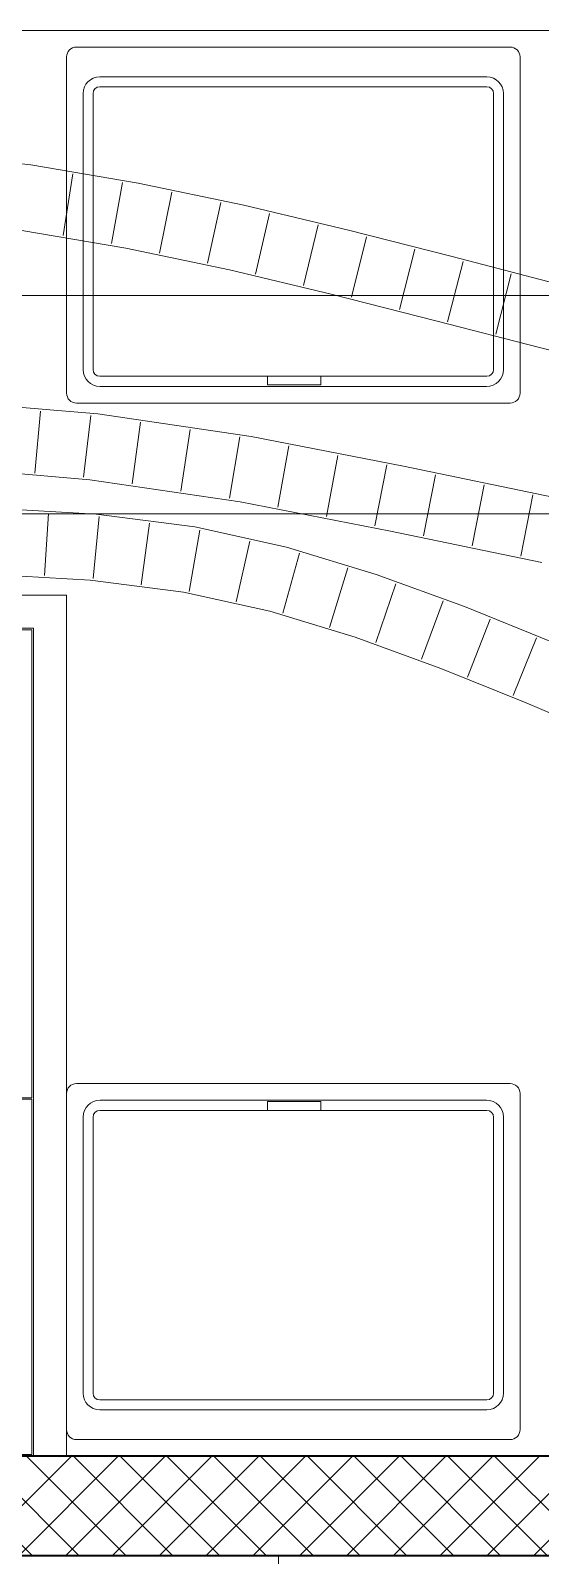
# Model space of a CAD drawing. Extents: x -1907 to 937, y -179 to 966.
# Drawn here: x -400.6 to -369.8, y 218.7 to 310.8 of the extents above; entities that cross this region are included whole.
import ezdxf
from ezdxf.lldxf.tags import DXFTag

# ---------------------------------------------------------------- set-up
doc = ezdxf.new("R2010")
doc.units = 0
doc.layers.get('0').update_dxf_attribs({"lineweight": 13})
for name, color, linetype, lineweight in [('A-DETL-____-HDLN', 7, '_Verdeckte Linien_', 9), ('A-FLOR-____-OTLN', 7, 'Continuous', 9), ('A-FLOR-____-OVHD', 7, 'Strichpunkt - Fein', 9), ('A-GENM-____-OTLN', 7, 'Continuous', 9), ('A-WALL-____-MCUT', 7, 'Continuous', 35), ('A-WALL-____-PATT', 7, 'Continuous', 35), ('C-PRKG-____-OTLN', 7, 'Continuous', 9), ('Q-SPCQ-____-OTLN', 7, 'Continuous', 9), ('S-GRID-____-OTLN', 7, 'Continuous', 5)]:
    doc.layers.add(name, color=color, linetype=linetype, lineweight=lineweight)
doc.layers.add('EL01_WAN_Röhre Boden', color=7, linetype='Continuous', lineweight=13, true_color=0xff6666)
tags = doc.linetypes.add('_Rasterlinie_', pattern=[0.375, 0.2, -0.05, 0.075, -0.05]).pattern_tags.tags
tags[10:11] = [DXFTag(74, 4), DXFTag(75, 0), DXFTag(340, '0'), DXFTag(46, 1.0), DXFTag(50, 0.0), DXFTag(44, 0.0), DXFTag(45, 0.0)]
tags[8:9] = [DXFTag(74, 4), DXFTag(75, 0), DXFTag(340, '0'), DXFTag(46, 1.0), DXFTag(50, 0.0), DXFTag(44, 0.0), DXFTag(45, 0.0)]
tags[6:7] = [DXFTag(74, 4), DXFTag(75, 0), DXFTag(340, '0'), DXFTag(46, 1.0), DXFTag(50, 0.0), DXFTag(44, 0.0), DXFTag(45, 0.0)]
tags[4:5] = [DXFTag(74, 4), DXFTag(75, 0), DXFTag(340, '0'), DXFTag(46, 1.0), DXFTag(50, 0.0), DXFTag(44, 0.0), DXFTag(45, 0.0)]
tags = doc.linetypes.add('_Verdeckte Linien_', pattern=[0.15, 0.1, -0.05]).pattern_tags.tags
tags[6:7] = [DXFTag(74, 4), DXFTag(75, 0), DXFTag(340, '0'), DXFTag(46, 1.0), DXFTag(50, 0.0), DXFTag(44, 0.0), DXFTag(45, 0.0)]
tags[4:5] = [DXFTag(74, 4), DXFTag(75, 0), DXFTag(340, '0'), DXFTag(46, 1.0), DXFTag(50, 0.0), DXFTag(44, 0.0), DXFTag(45, 0.0)]
tags = doc.linetypes.add('ACAD_ISO03W100', pattern=[30, 12, -18]).pattern_tags.tags
tags[6:7] = [DXFTag(74, 4), DXFTag(75, 0), DXFTag(340, '0'), DXFTag(46, 0.0), DXFTag(50, 0.0), DXFTag(44, 0.0), DXFTag(45, 0.0)]
tags[4:5] = [DXFTag(74, 4), DXFTag(75, 0), DXFTag(340, '0'), DXFTag(46, 0.0), DXFTag(50, 0.0), DXFTag(44, 0.0), DXFTag(45, 0.0)]
tags = doc.linetypes.add('Strichpunkt - Fein', pattern=[0.2, 0.1, -0.05, 0, -0.05]).pattern_tags.tags
tags[10:11] = [DXFTag(74, 4), DXFTag(75, 0), DXFTag(340, '0'), DXFTag(46, 1.0), DXFTag(50, 0.0), DXFTag(44, 0.0), DXFTag(45, 0.0)]
tags[8:9] = [DXFTag(74, 4), DXFTag(75, 0), DXFTag(340, '0'), DXFTag(46, 1.0), DXFTag(50, 0.0), DXFTag(44, 0.0), DXFTag(45, 0.0)]
tags[6:7] = [DXFTag(74, 4), DXFTag(75, 0), DXFTag(340, '0'), DXFTag(46, 1.0), DXFTag(50, 0.0), DXFTag(44, 0.0), DXFTag(45, 0.0)]
tags[4:5] = [DXFTag(74, 4), DXFTag(75, 0), DXFTag(340, '0'), DXFTag(46, 1.0), DXFTag(50, 0.0), DXFTag(44, 0.0), DXFTag(45, 0.0)]

# ---------------------------------------------------------------- blocks, each defined once
blk = doc.blocks.new('Referenz-A0UJ2810XE', base_point=(-1920.131, -159.413))
at = {"layer": 'A-DETL-____-HDLN', "color": 0, "linetype": '_Verdeckte Linien_', "ltscale": 0.13}
for p, q in [((-537.761, 294.75), (-312.661, 294.75)), ((-456.461, 276.65), (-398.461, 276.65)), ((-398.461, 276.65), (-398.461, 224.65))]:
    blk.add_line(p, q, dxfattribs=at)
at = {"layer": 'A-FLOR-____-OTLN', "color": 0, "linetype": 'Continuous', "ltscale": 0.13}
for p, q in [((-454.461, 274.65), (-400.461, 274.65)), ((-400.461, 274.65), (-400.461, 224.65))]:
    blk.add_line(p, q, dxfattribs=at)
at = {"layer": 'A-FLOR-____-OVHD', "color": 0, "linetype": 'Strichpunkt - Fein', "ltscale": 0.13}
blk.add_line((-33.561, 224.65), (-797.461, 224.65), dxfattribs=at)
at = {"layer": 'A-GENM-____-OTLN', "color": 0, "linetype": 'Continuous', "ltscale": 0.13}
for p, q in [((-454.461, 274.65), (-400.461, 274.65)), ((-454.361, 274.55), (-400.561, 274.55)), ((-400.561, 274.55), (-454.361, 274.55)), ((-400.561, 274.55), (-400.561, 246.3)), ((-400.561, 246.3), (-400.561, 274.55)), ((-400.461, 224.65), (-400.461, 274.65)), ((-400.561, 246.3), (-422.111, 246.3)), ((-422.111, 246.3), (-400.561, 246.3)), ((-400.561, 246.2), (-422.011, 246.2)), ((-422.011, 246.2), (-400.561, 246.2)), ((-400.561, 246.2), (-400.561, 224.75)), ((-400.561, 224.75), (-400.561, 246.2)), ((-400.561, 224.75), (-422.011, 224.75)), ((-422.011, 224.75), (-400.561, 224.75))]:
    blk.add_line(p, q, dxfattribs=at)
at = {"layer": 'A-WALL-____-MCUT', "color": 0, "linetype": 'Continuous', "lineweight": 9, "ltscale": 0.13}
blk.add_line((-510.761, 310.75), (-337.661, 310.75), dxfattribs=at)
at = {"layer": 'A-WALL-____-MCUT', "color": 0, "linetype": 'Continuous', "ltscale": 0.35}
for p, q in [((-337.661, 224.65), (-456.761, 224.65)), ((-456.761, 218.65), (-328.661, 218.65))]:
    blk.add_line(p, q, dxfattribs=at)
at = {"layer": 'A-WALL-____-PATT', "color": 0, "linetype": 'Continuous', "lineweight": 9, "ltscale": 0.13}
for p, q in [((-400.539, 218.652), (-406.537, 224.65)), ((-404.163, 218.652), (-398.165, 224.65)), ((-397.71, 218.652), (-403.708, 224.65)), ((-401.335, 218.652), (-395.336, 224.65)), ((-394.882, 218.652), (-400.88, 224.65)), ((-398.506, 218.652), (-392.508, 224.65)), ((-392.054, 218.652), (-398.052, 224.65)), ((-395.678, 218.652), (-389.68, 224.65)), ((-389.225, 218.652), (-395.223, 224.65)), ((-392.849, 218.652), (-386.851, 224.65)), ((-386.397, 218.652), (-392.395, 224.65)), ((-390.02, 218.652), (-384.023, 224.65)), ((-383.569, 218.652), (-389.566, 224.65)), ((-387.192, 218.652), (-381.194, 224.65)), ((-380.74, 218.653), (-386.738, 224.65)), ((-384.363, 218.652), (-378.366, 224.65)), ((-377.912, 218.653), (-383.909, 224.65)), ((-381.535, 218.653), (-375.537, 224.65)), ((-375.084, 218.653), (-381.081, 224.65)), ((-378.706, 218.653), (-372.709, 224.65)), ((-372.255, 218.653), (-378.253, 224.65)), ((-375.878, 218.653), (-369.881, 224.65)), ((-369.427, 218.653), (-375.424, 224.65)), ((-373.049, 218.653), (-367.052, 224.65)), ((-366.599, 218.653), (-372.596, 224.65)), ((-370.221, 218.653), (-364.224, 224.65))]:
    blk.add_line(p, q, dxfattribs=at)
at = {"layer": 'C-PRKG-____-OTLN', "color": 0, "linetype": 'Continuous', "ltscale": 0.13}
for p, q in [((-385.661, 218.617), (-385.661, 218.65)), ((-385.661, 218.65), (-385.661, 118.673)), ((-385.661, 218.617), (-385.661, 218.65))]:
    blk.add_line(p, q, dxfattribs=at)
at = {"layer": 'Q-SPCQ-____-OTLN', "color": 0, "linetype": 'Continuous', "ltscale": 0.13}
for p, q in [((-371.661, 309.75), (-397.861, 309.75)), ((-398.461, 309.15), (-398.461, 288.85)), ((-371.061, 288.85), (-371.061, 309.15)), ((-396.461, 307.95), (-373.061, 307.95)), ((-397.461, 290.27), (-397.461, 306.95)), ((-396.861, 306.95), (-396.861, 290.27)), ((-373.061, 307.35), (-396.461, 307.35)), ((-372.661, 290.27), (-372.661, 306.95)), ((-372.061, 306.95), (-372.061, 290.27)), ((-396.461, 289.87), (-373.061, 289.87)), ((-373.082, 289.25), (-396.441, 289.25)), ((-386.327, 289.826), (-386.327, 289.341)), ((-386.327, 289.341), (-386.127, 289.341)), ((-383.306, 289.341), (-386.127, 289.341)), ((-383.306, 289.341), (-383.106, 289.341)), ((-383.106, 289.341), (-383.106, 289.826)), ((-397.861, 288.25), (-371.661, 288.25)), ((-371.661, 247.15), (-397.861, 247.15)), ((-398.461, 246.55), (-398.461, 226.25)), ((-396.441, 246.15), (-373.082, 246.15)), ((-386.327, 246.059), (-386.327, 245.574)), ((-386.127, 246.059), (-386.327, 246.059)), ((-386.127, 246.059), (-383.306, 246.059)), ((-383.106, 246.059), (-383.306, 246.059)), ((-383.106, 245.574), (-383.106, 246.059)), ((-371.061, 226.25), (-371.061, 246.55)), ((-397.461, 228.45), (-397.461, 245.13)), ((-396.861, 245.13), (-396.861, 228.45)), ((-373.061, 245.53), (-396.461, 245.53)), ((-372.661, 228.45), (-372.661, 245.13)), ((-372.061, 245.13), (-372.061, 228.45)), ((-396.461, 228.05), (-373.061, 228.05)), ((-373.061, 227.45), (-396.461, 227.45)), ((-397.861, 225.65), (-371.661, 225.65))]:
    blk.add_line(p, q, dxfattribs=at)
for centre, major_axis in [((-397.861, 309.15), (0, 0.6)), ((-371.661, 309.15), (0.6, 0)), ((-396.461, 306.95), (0, 1)), ((-373.061, 306.95), (1, 0)), ((-396.461, 306.95), (0, 0.4)), ((-373.061, 306.95), (0.4, 0)), ((-396.441, 290.27), (-1.02, 0)), ((-396.461, 290.27), (-0.4, 0)), ((-373.082, 290.27), (0, -1.02)), ((-373.061, 290.27), (0, -0.4)), ((-397.861, 288.85), (-0.6, 0)), ((-371.661, 288.85), (0, -0.6)), ((-397.861, 246.55), (0, 0.6)), ((-371.661, 246.55), (0.6, 0)), ((-396.441, 245.13), (0, 1.02)), ((-373.082, 245.13), (1.02, 0)), ((-396.461, 245.13), (0, 0.4)), ((-373.061, 245.13), (0.4, 0)), ((-396.461, 228.45), (-1, 0)), ((-396.461, 228.45), (-0.4, 0)), ((-373.061, 228.45), (0, -0.4)), ((-373.061, 228.45), (0, -1)), ((-397.861, 226.25), (-0.6, 0)), ((-371.661, 226.25), (0, -0.6))]:
    blk.add_ellipse(centre, major_axis=major_axis, ratio=1, start_param=0, end_param=1.570796, dxfattribs=at)
at = {"layer": 'S-GRID-____-OTLN', "color": 0, "linetype": '_Rasterlinie_', "ltscale": 0.13}
for p, q in [((-944.261, 281.55), (300.929, 281.55)), ((-944.261, 218.65), (300.929, 218.65))]:
    blk.add_line(p, q, dxfattribs=at)
blk = doc.blocks.new('Flexrohr-A0UJ285OXE', base_point=(-454.102, 286.867))
at = {"color": 0, "linetype": 'ByBlock', "lineweight": -2, "ltscale": 0.13}
for p, q in [((-408.601, 303.526), (-400.616, 302.636)), ((-400.616, 302.636), (-394.129, 301.54)), ((-398.669, 298.373), (-398.083, 302.087)), ((-395.755, 297.88), (-395.082, 301.579)), ((-394.129, 301.54), (-387.747, 300.2)), ((-392.845, 297.306), (-392.106, 300.993)), ((-389.939, 296.696), (-389.142, 300.37)), ((-387.747, 300.2), (-381.433, 298.692)), ((-387.036, 296.041), (-386.193, 299.705)), ((-401.16, 298.673), (-394.873, 297.61)), ((-384.136, 295.349), (-383.257, 299.004)), ((-381.433, 298.692), (-375.162, 297.093)), ((-394.873, 297.61), (-388.622, 296.297)), ((-381.237, 294.638), (-380.33, 298.287)), ((-378.338, 293.899), (-377.416, 297.544)), ((-375.438, 293.157), (-374.504, 296.799)), ((-375.162, 297.093), (-368.91, 295.479)), ((-388.622, 296.297), (-382.391, 294.808)), ((-372.53, 292.406), (-371.603, 296.05)), ((-382.391, 294.808), (-376.156, 293.218)), ((-376.156, 293.218), (-369.892, 291.601)), ((-369.892, 291.601), (-363.583, 290.035))]:
    blk.add_line(p, q, dxfattribs=at)
blk = doc.blocks.new('Flexrohr-A0UJ28A8XE', base_point=(-454.102, 241.731))
at = {"color": 0, "linetype": 'ByBlock', "lineweight": -2, "ltscale": 0.13}
for p, q in [((-396.668, 281.538), (-402.662, 281.876)), ((-399.55, 281.581), (-399.793, 277.829)), ((-396.501, 281.396), (-396.855, 277.652)), ((-390.71, 280.771), (-396.668, 281.538)), ((-393.449, 281.004), (-393.956, 277.279)), ((-390.401, 280.58), (-391.063, 276.879)), ((-385.172, 279.542), (-390.71, 280.771)), ((-387.388, 279.912), (-388.219, 276.246)), ((-384.396, 279.182), (-385.385, 275.554)), ((-379.749, 277.899), (-385.172, 279.542)), ((-381.461, 278.294), (-382.578, 274.703)), ((-397.035, 277.555), (-402.804, 277.879)), ((-391.394, 276.83), (-397.035, 277.555)), ((-378.558, 277.339), (-379.784, 273.784)), ((-374.42, 275.96), (-379.749, 277.899)), ((-386.187, 275.673), (-391.394, 276.83)), ((-381.014, 274.105), (-386.187, 275.673)), ((-375.696, 276.297), (-377.008, 272.773)), ((-369.16, 273.836), (-374.42, 275.96)), ((-372.867, 275.204), (-374.241, 271.704)), ((-375.853, 272.226), (-381.014, 274.105)), ((-370.062, 274.071), (-371.483, 270.59)), ((-370.686, 270.138), (-375.853, 272.226)), ((-365.492, 267.948), (-370.686, 270.138))]:
    blk.add_line(p, q, dxfattribs=at)
blk = doc.blocks.new('Flexrohr-A0UJ28BGXE', base_point=(-454.102, 275.137))
at = {"color": 0, "linetype": 'ByBlock', "lineweight": -2, "ltscale": 0.13}
for p, q in [((-404.051, 288.231), (-396.578, 287.591)), ((-400.38, 284.024), (-400.027, 287.767)), ((-397.433, 283.772), (-396.996, 287.507)), ((-396.578, 287.591), (-387.301, 286.225)), ((-394.494, 283.363), (-393.994, 287.09)), ((-391.556, 282.93), (-390.997, 286.649)), ((-388.618, 282.498), (-388, 286.207)), ((-387.301, 286.225), (-378.101, 284.443)), ((-385.688, 281.961), (-385.03, 285.663)), ((-382.761, 281.394), (-382.068, 285.089)), ((-404.308, 284.239), (-397.054, 283.62)), ((-379.833, 280.827), (-379.106, 284.516)), ((-378.101, 284.443), (-368.975, 282.55)), ((-376.899, 280.231), (-376.161, 283.918)), ((-397.054, 283.62), (-387.973, 282.282)), ((-373.96, 279.622), (-373.226, 283.31)), ((-387.973, 282.282), (-378.887, 280.521)), ((-371.022, 279.012), (-370.291, 282.701)), ((-378.887, 280.521), (-369.751, 278.626))]:
    blk.add_line(p, q, dxfattribs=at)

msp = doc.modelspace()

# ---------------------------------------------------------------- block references
at = {"color": 9, "lineweight": 25, "ltscale": 0.25, "true_color": 0xc0c0c0}
msp.add_blockref('Referenz-A0UJ2810XE', (-1920.131, -159.413), dxfattribs=at)
at = {"layer": 'EL01_WAN_Röhre Boden', "color": 1, "linetype": 'ACAD_ISO03W100', "ltscale": 1.3, "true_color": 0xff0000}
for name, p in [('Flexrohr-A0UJ285OXE', (-454.102, 286.867)), ('Flexrohr-A0UJ28BGXE', (-454.102, 275.137)), ('Flexrohr-A0UJ28A8XE', (-454.102, 241.731))]:
    msp.add_blockref(name, p, dxfattribs=at)

doc.saveas('drawing.dxf')
